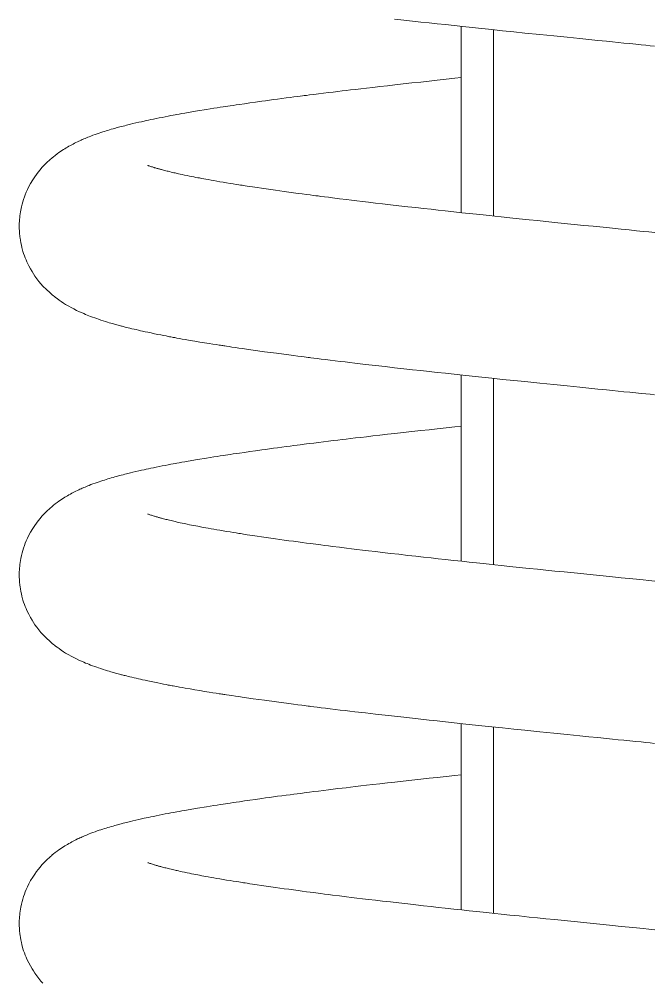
# Model space of a CAD drawing. Extents: x 104.2 to 172.2, y 134.1 to 160.6.
# Drawn here: x 161.479 to 162.698, y 139.187 to 141.038 of the extents above; entities that cross this region are included whole.
import ezdxf

# ---------------------------------------------------------------- set-up
doc = ezdxf.new("R2010")
doc.units = 0
doc.header["$LTSCALE"] = 0.5
doc.header["$MEASUREMENT"] = 0
doc.layers.add('AM_5', color=3, linetype='CONTINUOUS', lineweight=15)

msp = doc.modelspace()

# ---------------------------------------------------------------- linework, layer by layer
at = {"layer": 'AM_5', "color": 0, "ltscale": 0.75}
for p, q in [((162.39166, 140.65945), (162.39166, 141.01767)), ((162.39166, 139.98908), (162.39166, 140.34731)), ((162.39166, 139.31872), (162.39166, 139.67695))]:
    msp.add_line(p, q, dxfattribs=at)
at = {"layer": 'AM_5', "color": 0, "ltscale": 0.75, "flags": 128}
for points in [[(162.70091, 140.98628), (162.69249, 140.98713), (162.68451, 140.98794), (162.67523, 140.98887), (162.66507, 140.9899), (162.65377, 140.99104), (162.64241, 140.99218), (162.63116, 140.99332), (162.62002, 140.99444), (162.60899, 140.99555), (162.5919, 140.99727), (162.57502, 140.99897), (162.55759, 141.00073), (162.5331, 141.0032), (162.50733, 141.00579), (162.48024, 141.00853), (162.45184, 141.01144), (162.43038, 141.01365), (162.40881, 141.01588), (162.38821, 141.01804), (162.36861, 141.0201), (162.35002, 141.02206), (162.33242, 141.02394), (162.31582, 141.02571), (162.2987, 141.02756), (162.28276, 141.02929), (162.26741, 141.03096), (162.25177, 141.03267), (162.23583, 141.03443), (162.21862, 141.03634), (162.20112, 141.03829)], [(162.70091, 140.31592), (162.69249, 140.31677), (162.68451, 140.31757), (162.67523, 140.31851), (162.66507, 140.31953), (162.65377, 140.32067), (162.64241, 140.32182), (162.63116, 140.32295), (162.62002, 140.32408), (162.60899, 140.32519), (162.5919, 140.32691), (162.57502, 140.32861), (162.55759, 140.33037), (162.5331, 140.33283), (162.50733, 140.33543), (162.48024, 140.33817), (162.45184, 140.34107), (162.43038, 140.34328), (162.40881, 140.34552), (162.38821, 140.34767), (162.36861, 140.34973), (162.35002, 140.3517), (162.33242, 140.35357), (162.31582, 140.35535), (162.2987, 140.3572), (162.28276, 140.35892), (162.26741, 140.3606), (162.25177, 140.36231), (162.23583, 140.36407), (162.21862, 140.36598), (162.20112, 140.36793), (162.18323, 140.36994), (162.16449, 140.37206), (162.14489, 140.37431), (162.12442, 140.37669), (162.11516, 140.37778), (162.10574, 140.37889), (162.09617, 140.38004), (162.08646, 140.38121), (162.077, 140.38236), (162.06846, 140.3834), (162.05955, 140.3845), (162.05188, 140.38546), (162.04543, 140.38626), (162.04019, 140.38692), (162.03713, 140.38731), (162.0345, 140.38764), (162.03125, 140.38805), (162.02722, 140.38857), (162.02243, 140.38918), (162.01503, 140.39013), (162.00637, 140.39125), (161.99733, 140.39243), (161.97372, 140.39557), (161.95104, 140.39866), (161.92917, 140.4017), (161.90785, 140.40475), (161.90127, 140.40571), (161.89474, 140.40666), (161.88829, 140.40762), (161.88256, 140.40847), (161.87788, 140.40917), (161.87472, 140.40965), (161.87229, 140.41001), (161.87051, 140.41028), (161.86857, 140.41058), (161.86618, 140.41095), (161.86334, 140.41138), (161.85799, 140.41221), (161.85159, 140.41321), (161.84416, 140.41439), (161.83527, 140.41582), (161.82615, 140.41731), (161.81688, 140.41886), (161.8075, 140.42047), (161.798, 140.42212), (161.79265, 140.42307), (161.78727, 140.42404), (161.78231, 140.42494), (161.77833, 140.42567), (161.7753, 140.42623), (161.7731, 140.42664), (161.77082, 140.42707), (161.76833, 140.42754), (161.76563, 140.42806), (161.7614, 140.42887), (161.75675, 140.42978), (161.75146, 140.43082), (161.74552, 140.43201), (161.73895, 140.43335), (161.73257, 140.43468), (161.72662, 140.43594), (161.72122, 140.43711), (161.71642, 140.43817), (161.71223, 140.43911), (161.70815, 140.44003), (161.7037, 140.44106), (161.6999, 140.44195), (161.69581, 140.44292), (161.69188, 140.44387), (161.68846, 140.44471), (161.68551, 140.44545), (161.68295, 140.44609), (161.68059, 140.44669), (161.67888, 140.44713), (161.67729, 140.44754), (161.67578, 140.44793), (161.67392, 140.44842), (161.67156, 140.44905), (161.66936, 140.44964), (161.66689, 140.45031), (161.66449, 140.45097), (161.66238, 140.45155), (161.66055, 140.45207), (161.65783, 140.45284), (161.65512, 140.45362), (161.65229, 140.45446), (161.64904, 140.45543), (161.64525, 140.45659), (161.64017, 140.45819), (161.63574, 140.45963), (161.63176, 140.46097), (161.62807, 140.46224), (161.62418, 140.46362), (161.62016, 140.46508), (161.61621, 140.46657), (161.61282, 140.46789), (161.60965, 140.46916), (161.60665, 140.47038), (161.60305, 140.4719), (161.59876, 140.47378), (161.59496, 140.4755), (161.58938, 140.47814), (161.58384, 140.48092), (161.57869, 140.48364), (161.57413, 140.48618), (161.5716, 140.48765), (161.56826, 140.48964), (161.56418, 140.49218), (161.55968, 140.49513), (161.55548, 140.49802), (161.55164, 140.5008), (161.54891, 140.50286), (161.54657, 140.50468), (161.54458, 140.50627), (161.54252, 140.50797), (161.54018, 140.50996), (161.53759, 140.51223), (161.53118, 140.51821), (161.52465, 140.52494), (161.52079, 140.52926), (161.51687, 140.53395), (161.51291, 140.53905), (161.50928, 140.54408), (161.50623, 140.54862), (161.50362, 140.55277), (161.50048, 140.55813), (161.49728, 140.56411), (161.49384, 140.57126), (161.49219, 140.57502), (161.49056, 140.57901), (161.48897, 140.58323), (161.48745, 140.58759), (161.48622, 140.59146), (161.48543, 140.59412), (161.4848, 140.59639), (161.48405, 140.59926), (161.4831, 140.60322), (161.48206, 140.60818), (161.48119, 140.613), (161.48059, 140.617), (161.48022, 140.61986), (161.47996, 140.6222), (161.47973, 140.62459), (161.4795, 140.62721), (161.47924, 140.63106), (161.47906, 140.63528), (161.47899, 140.63983), (161.47903, 140.64309), (161.47914, 140.64616), (161.47929, 140.64903), (161.47942, 140.65105), (161.47958, 140.65329), (161.47984, 140.65619), (161.48025, 140.65999), (161.48073, 140.66364), (161.48133, 140.66747), (161.48199, 140.67112), (161.48326, 140.67713), (161.48456, 140.68237), (161.48576, 140.68666), (161.48728, 140.69153), (161.48887, 140.69617), (161.49055, 140.70062), (161.49246, 140.70526), (161.4948, 140.7105), (161.49768, 140.71634), (161.50089, 140.72227), (161.50505, 140.7292), (161.50887, 140.73499), (161.51215, 140.7396), (161.51547, 140.74395), (161.51909, 140.74841), (161.52273, 140.7526), (161.52508, 140.75518), (161.52749, 140.75773), (161.53022, 140.76049), (161.53329, 140.76348), (161.5364, 140.76636), (161.53893, 140.76862), (161.54081, 140.77024), (161.5425, 140.77167), (161.54493, 140.77366), (161.54814, 140.77621), (161.55187, 140.77903), (161.55525, 140.78148), (161.55822, 140.78354), (161.56122, 140.78556), (161.56401, 140.78737), (161.56664, 140.78902), (161.5692, 140.79059), (161.57158, 140.79201), (161.57434, 140.7936), (161.57736, 140.79529), (161.5801, 140.79678), (161.5825, 140.79805), (161.58526, 140.79947), (161.58815, 140.80091), (161.59123, 140.80241), (161.59334, 140.80341), (161.59558, 140.80445), (161.59797, 140.80553), (161.60014, 140.80649), (161.60184, 140.80724), (161.60337, 140.80789), (161.6056, 140.80884), (161.60829, 140.80995), (161.611, 140.81105), (161.61354, 140.81205), (161.61699, 140.81338), (161.62083, 140.81482), (161.62492, 140.81631), (161.62898, 140.81774), (161.63277, 140.81903), (161.63623, 140.82019), (161.63954, 140.82127), (161.64278, 140.8223), (161.64602, 140.82331), (161.64943, 140.82435), (161.65256, 140.82528), (161.6561, 140.82632), (161.65951, 140.8273), (161.66263, 140.82817), (161.66546, 140.82896), (161.66798, 140.82965), (161.67017, 140.83024), (161.67239, 140.83083), (161.67523, 140.83158), (161.67872, 140.83249), (161.68192, 140.83331), (161.68507, 140.8341), (161.68794, 140.83482), (161.69054, 140.83546), (161.69284, 140.83602), (161.69775, 140.8372), (161.70356, 140.83857), (161.70904, 140.83983), (161.71426, 140.84101), (161.71946, 140.84216), (161.72347, 140.84303), (161.72752, 140.84391), (161.73205, 140.84487), (161.73713, 140.84593), (161.74271, 140.84708), (161.74807, 140.84816), (161.7537, 140.84928), (161.75961, 140.85044), (161.7656, 140.85159), (161.77087, 140.85259), (161.77532, 140.85343), (161.77892, 140.8541), (161.78245, 140.85474), (161.78669, 140.85552), (161.7917, 140.85642), (161.7975, 140.85745), (161.80411, 140.85861), (161.82161, 140.86159), (161.8392, 140.86448), (161.84612, 140.86559), (161.85303, 140.86668), (161.85953, 140.86769), (161.86545, 140.8686), (161.87103, 140.86945), (161.87595, 140.8702), (161.88031, 140.87085), (161.88501, 140.87155), (161.89026, 140.87233), (161.89607, 140.87319), (161.90244, 140.87412), (161.91206, 140.87552), (161.92245, 140.877), (161.93362, 140.87858), (161.9456, 140.88025), (161.95281, 140.88125), (161.9603, 140.88227), (161.96807, 140.88333), (161.97613, 140.88441), (161.98447, 140.88553), (161.99263, 140.88661), (162.00006, 140.88758), (162.00736, 140.88854), (162.01373, 140.88936), (162.01916, 140.89006), (162.02362, 140.89063), (162.0271, 140.89108), (162.0313, 140.89161), (162.03721, 140.89236), (162.0454, 140.89339), (162.05497, 140.89459), (162.06445, 140.89576), (162.07381, 140.89691), (162.08305, 140.89804), (162.09217, 140.89914), (162.10024, 140.90011), (162.10819, 140.90106), (162.11646, 140.90203), (162.12574, 140.90313), (162.13607, 140.90433), (162.14725, 140.90562), (162.15947, 140.90702), (162.17275, 140.90853), (162.18712, 140.91016), (162.20182, 140.91181), (162.21754, 140.91356), (162.23431, 140.91542), (162.25127, 140.91729), (162.26755, 140.91907), (162.28313, 140.92077), (162.30056, 140.92265), (162.31697, 140.92442), (162.32916, 140.92573)], [(161.7262, 140.75711), (161.72628, 140.75707), (161.7266, 140.75694), (161.72718, 140.7567), (161.72794, 140.7564), (161.72904, 140.75599), (161.73047, 140.75547), (161.73207, 140.75492), (161.73364, 140.75439), (161.73507, 140.75392), (161.73659, 140.75344), (161.73825, 140.75292), (161.73943, 140.75256), (161.74086, 140.75213), (161.74252, 140.75165), (161.74411, 140.75118), (161.7456, 140.75076), (161.7469, 140.75039), (161.74809, 140.75006), (161.74922, 140.74975), (161.75031, 140.74945), (161.7514, 140.74915), (161.75283, 140.74877), (161.7545, 140.74833), (161.75651, 140.7478), (161.75887, 140.74719), (161.76119, 140.7466), (161.76335, 140.74606), (161.76533, 140.74557), (161.76813, 140.74489), (161.77098, 140.74421), (161.77388, 140.74352), (161.77669, 140.74287), (161.7791, 140.74232), (161.78109, 140.74186), (161.78289, 140.74146), (161.78552, 140.74088), (161.78876, 140.74016), (161.79265, 140.73932), (161.79709, 140.73838), (161.80175, 140.73741), (161.80662, 140.73641), (161.8106, 140.73561), (161.81473, 140.73479), (161.81891, 140.73397), (161.82254, 140.73327), (161.82547, 140.73271), (161.82769, 140.73228), (161.83042, 140.73177), (161.83382, 140.73114), (161.83792, 140.73038), (161.84274, 140.72951), (161.84801, 140.72856), (161.85346, 140.7276), (161.85909, 140.72662), (161.86492, 140.72562), (161.87122, 140.72456), (161.87774, 140.72347), (161.88447, 140.72237), (161.89083, 140.72135), (161.89642, 140.72046), (161.90123, 140.7197), (161.90471, 140.71916), (161.90758, 140.71872), (161.91032, 140.71829), (161.9137, 140.71777), (161.91775, 140.71715), (161.92249, 140.71643), (161.92793, 140.71561), (161.93643, 140.71434), (161.94522, 140.71304), (161.95414, 140.71174), (161.96318, 140.71044), (161.97166, 140.70923), (161.98024, 140.70802), (161.98892, 140.70681), (161.99769, 140.7056), (162.00657, 140.70439), (162.01536, 140.7032), (162.02347, 140.70212), (162.03151, 140.70105), (162.03861, 140.70011), (162.04473, 140.69931), (162.04987, 140.69864), (162.05401, 140.69811), (162.05942, 140.69741), (162.06608, 140.69656), (162.07373, 140.69559), (162.08172, 140.69458), (162.0949, 140.69294), (162.10885, 140.69122), (162.1183, 140.69007), (162.12821, 140.68887), (162.13912, 140.68757), (162.15111, 140.68615), (162.16418, 140.68462), (162.17811, 140.68301), (162.19317, 140.68127), (162.20939, 140.67942), (162.22682, 140.67745), (162.24164, 140.67578), (162.25672, 140.67409), (162.27125, 140.67247), (162.28519, 140.67093), (162.29852, 140.66947), (162.31503, 140.66766), (162.33042, 140.66599), (162.34466, 140.66445), (162.35883, 140.66293), (162.37157, 140.66158), (162.38287, 140.66038), (162.394, 140.6592), (162.40588, 140.65795), (162.42259, 140.6562), (162.44063, 140.65432), (162.45998, 140.65232), (162.47569, 140.6507), (162.49219, 140.64902), (162.50946, 140.64726), (162.52754, 140.64543), (162.54644, 140.64352), (162.56511, 140.64163), (162.58283, 140.63984), (162.60228, 140.63788), (162.6204, 140.63605), (162.63717, 140.63435), (162.65256, 140.6328), (162.66657, 140.63138), (162.67937, 140.63009), (162.69041, 140.62898), (162.70197, 140.62781)], [(162.70091, 139.64555), (162.69249, 139.6464), (162.68451, 139.64721), (162.67523, 139.64815), (162.66507, 139.64917), (162.65377, 139.65031), (162.64241, 139.65146), (162.63116, 139.65259), (162.62002, 139.65371), (162.60899, 139.65482), (162.5919, 139.65655), (162.57502, 139.65825), (162.55759, 139.66), (162.5331, 139.66247), (162.50733, 139.66506), (162.48024, 139.66781), (162.45184, 139.67071), (162.43038, 139.67292), (162.40881, 139.67516), (162.38821, 139.67731), (162.36861, 139.67937), (162.35002, 139.68134), (162.33242, 139.68321), (162.31582, 139.68499), (162.2987, 139.68683), (162.28276, 139.68856), (162.26741, 139.69023), (162.25177, 139.69195), (162.23583, 139.6937), (162.21862, 139.69561), (162.20112, 139.69757), (162.18323, 139.69958), (162.16449, 139.7017), (162.14489, 139.70394), (162.12442, 139.70632), (162.11516, 139.70741), (162.10574, 139.70853), (162.09617, 139.70967), (162.08646, 139.71084), (162.077, 139.71199), (162.06846, 139.71304), (162.05955, 139.71414), (162.05188, 139.71509), (162.04543, 139.7159), (162.04019, 139.71656), (162.03713, 139.71694), (162.0345, 139.71728), (162.03125, 139.71769), (162.02722, 139.7182), (162.02243, 139.71881), (162.01503, 139.71977), (162.00637, 139.72089), (161.99733, 139.72207), (161.97372, 139.72521), (161.95104, 139.72829), (161.92917, 139.73134), (161.90785, 139.73439), (161.90127, 139.73534), (161.89474, 139.7363), (161.88829, 139.73725), (161.88256, 139.73811), (161.87788, 139.73881), (161.87472, 139.73928), (161.87229, 139.73965), (161.87051, 139.73992), (161.86857, 139.74022), (161.86618, 139.74058), (161.86334, 139.74102), (161.85799, 139.74184), (161.85159, 139.74284), (161.84416, 139.74402), (161.83527, 139.74545), (161.82615, 139.74695), (161.81688, 139.7485), (161.8075, 139.7501), (161.798, 139.75176), (161.79265, 139.75271), (161.78727, 139.75367), (161.78231, 139.75458), (161.77833, 139.75531), (161.7753, 139.75587), (161.7731, 139.75628), (161.77082, 139.75671), (161.76833, 139.75718), (161.76563, 139.75769), (161.7614, 139.75851), (161.75675, 139.75941), (161.75146, 139.76046), (161.74552, 139.76165), (161.73895, 139.76299), (161.73257, 139.76432), (161.72662, 139.76558), (161.72122, 139.76675), (161.71642, 139.76781), (161.71223, 139.76874), (161.70815, 139.76967), (161.7037, 139.7707), (161.6999, 139.77159), (161.69581, 139.77256), (161.69188, 139.77351), (161.68846, 139.77435), (161.68551, 139.77508), (161.68295, 139.77573), (161.68059, 139.77633), (161.67888, 139.77677), (161.67729, 139.77718), (161.67578, 139.77757), (161.67392, 139.77806), (161.67156, 139.77869), (161.66936, 139.77927), (161.66689, 139.77995), (161.66449, 139.7806), (161.66238, 139.78119), (161.66055, 139.78171), (161.65783, 139.78248), (161.65512, 139.78326), (161.65229, 139.78409), (161.64904, 139.78507), (161.64525, 139.78623), (161.64017, 139.78783), (161.63574, 139.78927), (161.63176, 139.7906), (161.62807, 139.79187), (161.62418, 139.79325), (161.62016, 139.79472), (161.61621, 139.79621), (161.61282, 139.79753), (161.60965, 139.79879), (161.60665, 139.80002), (161.60305, 139.80154), (161.59876, 139.80341), (161.59496, 139.80513), (161.58938, 139.80778), (161.58384, 139.81056), (161.57869, 139.81328), (161.57413, 139.81582), (161.5716, 139.81728), (161.56826, 139.81927), (161.56418, 139.82181), (161.55968, 139.82476), (161.55548, 139.82765), (161.55164, 139.83044), (161.54891, 139.8325), (161.54657, 139.83432), (161.54458, 139.83591), (161.54252, 139.83761), (161.54018, 139.83959), (161.53759, 139.84186), (161.53118, 139.84785), (161.52465, 139.85458), (161.52079, 139.8589), (161.51687, 139.86358), (161.51291, 139.86869), (161.50928, 139.87372), (161.50623, 139.87825), (161.50362, 139.8824), (161.50048, 139.88777), (161.49728, 139.89374), (161.49384, 139.90089), (161.49219, 139.90465), (161.49056, 139.90865), (161.48897, 139.91286), (161.48745, 139.91723), (161.48622, 139.9211), (161.48543, 139.92376), (161.4848, 139.92602), (161.48405, 139.92889), (161.4831, 139.93285), (161.48206, 139.93782), (161.48119, 139.94264), (161.48059, 139.94664), (161.48022, 139.9495), (161.47996, 139.95184), (161.47973, 139.95423), (161.4795, 139.95685), (161.47924, 139.9607), (161.47906, 139.96491), (161.47899, 139.96947), (161.47903, 139.97273), (161.47914, 139.9758), (161.47929, 139.97867), (161.47942, 139.98068), (161.47958, 139.98293), (161.47984, 139.98583), (161.48025, 139.98962), (161.48073, 139.99328), (161.48133, 139.99711), (161.48199, 140.00076), (161.48326, 140.00677), (161.48456, 140.01201), (161.48576, 140.0163), (161.48728, 140.02117), (161.48887, 140.02581), (161.49055, 140.03025), (161.49246, 140.0349), (161.4948, 140.04013), (161.49768, 140.04598), (161.50089, 140.0519), (161.50505, 140.05883), (161.50887, 140.06462), (161.51215, 140.06923), (161.51547, 140.07358), (161.51909, 140.07804), (161.52273, 140.08224), (161.52508, 140.08482), (161.52749, 140.08736), (161.53022, 140.09013), (161.53329, 140.09311), (161.5364, 140.096), (161.53893, 140.09826), (161.54081, 140.09988), (161.5425, 140.10131), (161.54493, 140.1033), (161.54814, 140.10584), (161.55187, 140.10866), (161.55525, 140.11111), (161.55822, 140.11318), (161.56122, 140.11519), (161.56401, 140.11701), (161.56664, 140.11866), (161.5692, 140.12022), (161.57158, 140.12164), (161.57434, 140.12323), (161.57736, 140.12492), (161.5801, 140.12642), (161.5825, 140.12768), (161.58526, 140.1291), (161.58815, 140.13055), (161.59123, 140.13204), (161.59334, 140.13304), (161.59558, 140.13408), (161.59797, 140.13516), (161.60014, 140.13613), (161.60184, 140.13687), (161.60337, 140.13753), (161.6056, 140.13847), (161.60829, 140.13959), (161.611, 140.14068), (161.61354, 140.14169), (161.61699, 140.14302), (161.62083, 140.14446), (161.62492, 140.14595), (161.62898, 140.14738), (161.63277, 140.14867), (161.63623, 140.14982), (161.63954, 140.1509), (161.64278, 140.15193), (161.64602, 140.15294), (161.64943, 140.15398), (161.65256, 140.15492), (161.6561, 140.15595), (161.65951, 140.15693), (161.66263, 140.15781), (161.66546, 140.15859), (161.66798, 140.15928), (161.67017, 140.15987), (161.67239, 140.16047), (161.67523, 140.16122), (161.67872, 140.16212), (161.68192, 140.16294), (161.68507, 140.16374), (161.68794, 140.16445), (161.69054, 140.16509), (161.69284, 140.16565), (161.69775, 140.16683), (161.70356, 140.1682), (161.70904, 140.16946), (161.71426, 140.17064), (161.71946, 140.1718), (161.72347, 140.17267), (161.72752, 140.17354), (161.73205, 140.17451), (161.73713, 140.17557), (161.74271, 140.17671), (161.74807, 140.1778), (161.7537, 140.17892), (161.75961, 140.18008), (161.7656, 140.18123), (161.77087, 140.18223), (161.77532, 140.18306), (161.77892, 140.18373), (161.78245, 140.18438), (161.78669, 140.18515), (161.7917, 140.18605), (161.7975, 140.18708), (161.80411, 140.18824), (161.82161, 140.19123), (161.8392, 140.19411), (161.84612, 140.19522), (161.85303, 140.19631), (161.85953, 140.19733), (161.86545, 140.19824), (161.87103, 140.19909), (161.87595, 140.19983), (161.88031, 140.20049), (161.88501, 140.20119), (161.89026, 140.20197), (161.89607, 140.20283), (161.90244, 140.20376), (161.91206, 140.20515), (161.92245, 140.20664), (161.93362, 140.20822), (161.9456, 140.20989), (161.95281, 140.21088), (161.9603, 140.21191), (161.96807, 140.21296), (161.97613, 140.21405), (161.98447, 140.21516), (161.99263, 140.21624), (162.00006, 140.21722), (162.00736, 140.21817), (162.01373, 140.219), (162.01916, 140.2197), (162.02362, 140.22027), (162.0271, 140.22071), (162.0313, 140.22125), (162.03721, 140.222), (162.0454, 140.22303), (162.05497, 140.22422), (162.06445, 140.2254), (162.07381, 140.22655), (162.08305, 140.22767), (162.09217, 140.22878), (162.10024, 140.22974), (162.10819, 140.23069), (162.11646, 140.23167), (162.12574, 140.23276), (162.13607, 140.23397), (162.14725, 140.23526), (162.15947, 140.23666), (162.17275, 140.23817), (162.18712, 140.23979), (162.20182, 140.24144), (162.21754, 140.2432), (162.23431, 140.24506), (162.25127, 140.24692), (162.26755, 140.24871), (162.28313, 140.2504), (162.30056, 140.25229), (162.31697, 140.25406), (162.32916, 140.25536)], [(161.7262, 140.08674), (161.72628, 140.08671), (161.7266, 140.08657), (161.72718, 140.08634), (161.72794, 140.08604), (161.72904, 140.08563), (161.73047, 140.08511), (161.73207, 140.08455), (161.73364, 140.08402), (161.73507, 140.08356), (161.73659, 140.08307), (161.73825, 140.08256), (161.73943, 140.0822), (161.74086, 140.08177), (161.74252, 140.08128), (161.74411, 140.08082), (161.7456, 140.0804), (161.7469, 140.08003), (161.74809, 140.0797), (161.74922, 140.07938), (161.75031, 140.07909), (161.7514, 140.07879), (161.75283, 140.07841), (161.7545, 140.07796), (161.75651, 140.07744), (161.75887, 140.07683), (161.76119, 140.07624), (161.76335, 140.0757), (161.76533, 140.07521), (161.76813, 140.07452), (161.77098, 140.07384), (161.77388, 140.07316), (161.77669, 140.07251), (161.7791, 140.07195), (161.78109, 140.0715), (161.78289, 140.0711), (161.78552, 140.07051), (161.78876, 140.0698), (161.79265, 140.06896), (161.79709, 140.06802), (161.80175, 140.06704), (161.80662, 140.06605), (161.8106, 140.06524), (161.81473, 140.06442), (161.81891, 140.0636), (161.82254, 140.0629), (161.82547, 140.06234), (161.82769, 140.06192), (161.83042, 140.06141), (161.83382, 140.06077), (161.83792, 140.06002), (161.84274, 140.05914), (161.84801, 140.0582), (161.85346, 140.05724), (161.85909, 140.05625), (161.86492, 140.05526), (161.87122, 140.05419), (161.87774, 140.05311), (161.88447, 140.05201), (161.89083, 140.05099), (161.89642, 140.0501), (161.90123, 140.04934), (161.90471, 140.0488), (161.90758, 140.04835), (161.91032, 140.04793), (161.9137, 140.04741), (161.91775, 140.04679), (161.92249, 140.04607), (161.92793, 140.04525), (161.93643, 140.04398), (161.94522, 140.04268), (161.95414, 140.04138), (161.96318, 140.04008), (161.97166, 140.03887), (161.98024, 140.03766), (161.98892, 140.03645), (161.99769, 140.03524), (162.00657, 140.03403), (162.01536, 140.03284), (162.02347, 140.03175), (162.03151, 140.03068), (162.03861, 140.02975), (162.04473, 140.02895), (162.04987, 140.02828), (162.05401, 140.02774), (162.05942, 140.02705), (162.06608, 140.0262), (162.07373, 140.02522), (162.08172, 140.02422), (162.0949, 140.02257), (162.10885, 140.02086), (162.1183, 140.0197), (162.12821, 140.01851), (162.13912, 140.0172), (162.15111, 140.01578), (162.16418, 140.01425), (162.17811, 140.01264), (162.19317, 140.01091), (162.20939, 140.00906), (162.22682, 140.00708), (162.24164, 140.00541), (162.25672, 140.00373), (162.27125, 140.00211), (162.28519, 140.00057), (162.29852, 139.9991), (162.31503, 139.9973), (162.33042, 139.99563), (162.34466, 139.99409), (162.35883, 139.99257), (162.37157, 139.99121), (162.38287, 139.99001), (162.394, 139.98884), (162.40588, 139.98759), (162.42259, 139.98584), (162.44063, 139.98396), (162.45998, 139.98196), (162.47569, 139.98034), (162.49219, 139.97865), (162.50946, 139.9769), (162.52754, 139.97507), (162.54644, 139.97316), (162.56511, 139.97127), (162.58283, 139.96948), (162.60228, 139.96751), (162.6204, 139.96568), (162.63717, 139.96399), (162.65256, 139.96244), (162.66657, 139.96102), (162.67937, 139.95973), (162.69041, 139.95861), (162.70197, 139.95745)], [(161.52465, 139.18421), (161.52079, 139.18854), (161.51687, 139.19322), (161.51291, 139.19832), (161.50928, 139.20335), (161.50623, 139.20789), (161.50362, 139.21204), (161.50048, 139.21741), (161.49728, 139.22338), (161.49384, 139.23053), (161.49219, 139.23429), (161.49056, 139.23829), (161.48897, 139.2425), (161.48745, 139.24686), (161.48622, 139.25073), (161.48543, 139.25339), (161.4848, 139.25566), (161.48405, 139.25853), (161.4831, 139.26249), (161.48206, 139.26745), (161.48119, 139.27228), (161.48059, 139.27627), (161.48022, 139.27914), (161.47996, 139.28148), (161.47973, 139.28386), (161.4795, 139.28649), (161.47924, 139.29033), (161.47906, 139.29455), (161.47899, 139.2991), (161.47903, 139.30237), (161.47914, 139.30544), (161.47929, 139.30831), (161.47942, 139.31032), (161.47958, 139.31256), (161.47984, 139.31547), (161.48025, 139.31926), (161.48073, 139.32291), (161.48133, 139.32675), (161.48199, 139.3304), (161.48326, 139.3364), (161.48456, 139.34164), (161.48576, 139.34593), (161.48728, 139.35081), (161.48887, 139.35545), (161.49055, 139.35989), (161.49246, 139.36453), (161.4948, 139.36977), (161.49768, 139.37562), (161.50089, 139.38154), (161.50505, 139.38847), (161.50887, 139.39426), (161.51215, 139.39887), (161.51547, 139.40322), (161.51909, 139.40768), (161.52273, 139.41188), (161.52508, 139.41446), (161.52749, 139.417), (161.53022, 139.41976), (161.53329, 139.42275), (161.5364, 139.42564), (161.53893, 139.42789), (161.54081, 139.42951), (161.5425, 139.43094), (161.54493, 139.43294), (161.54814, 139.43548), (161.55187, 139.4383), (161.55525, 139.44075), (161.55822, 139.44282), (161.56122, 139.44483), (161.56401, 139.44664), (161.56664, 139.4483), (161.5692, 139.44986), (161.57158, 139.45128), (161.57434, 139.45287), (161.57736, 139.45456), (161.5801, 139.45605), (161.5825, 139.45732), (161.58526, 139.45874), (161.58815, 139.46018), (161.59123, 139.46168), (161.59334, 139.46268), (161.59558, 139.46372), (161.59797, 139.4648), (161.60014, 139.46577), (161.60184, 139.46651), (161.60337, 139.46716), (161.6056, 139.46811), (161.60829, 139.46923), (161.611, 139.47032), (161.61354, 139.47132), (161.61699, 139.47266), (161.62083, 139.47409), (161.62492, 139.47558), (161.62898, 139.47701), (161.63277, 139.47831), (161.63623, 139.47946), (161.63954, 139.48054), (161.64278, 139.48157), (161.64602, 139.48258), (161.64943, 139.48362), (161.65256, 139.48456), (161.6561, 139.48559), (161.65951, 139.48657), (161.66263, 139.48745), (161.66546, 139.48823), (161.66798, 139.48892), (161.67017, 139.48951), (161.67239, 139.4901), (161.67523, 139.49085), (161.67872, 139.49176), (161.68192, 139.49258), (161.68507, 139.49337), (161.68794, 139.49409), (161.69054, 139.49473), (161.69284, 139.49529), (161.69775, 139.49647), (161.70356, 139.49784), (161.70904, 139.4991), (161.71426, 139.50028), (161.71946, 139.50143), (161.72347, 139.50231), (161.72752, 139.50318), (161.73205, 139.50414), (161.73713, 139.5052), (161.74271, 139.50635), (161.74807, 139.50744), (161.7537, 139.50856), (161.75961, 139.50971), (161.7656, 139.51087), (161.77087, 139.51187), (161.77532, 139.5127), (161.77892, 139.51337), (161.78245, 139.51402), (161.78669, 139.51479), (161.7917, 139.51569), (161.7975, 139.51672), (161.80411, 139.51788), (161.82161, 139.52086), (161.8392, 139.52375), (161.84612, 139.52486), (161.85303, 139.52595), (161.85953, 139.52696), (161.86545, 139.52787), (161.87103, 139.52873), (161.87595, 139.52947), (161.88031, 139.53012), (161.88501, 139.53083), (161.89026, 139.53161), (161.89607, 139.53246), (161.90244, 139.53339), (161.91206, 139.53479), (161.92245, 139.53628), (161.93362, 139.53785), (161.9456, 139.53952), (161.95281, 139.54052), (161.9603, 139.54155), (161.96807, 139.5426), (161.97613, 139.54369), (161.98447, 139.5448), (161.99263, 139.54588), (162.00006, 139.54686), (162.00736, 139.54781), (162.01373, 139.54863), (162.01916, 139.54933), (162.02362, 139.5499), (162.0271, 139.55035), (162.0313, 139.55089), (162.03721, 139.55163), (162.0454, 139.55267), (162.05497, 139.55386), (162.06445, 139.55503), (162.07381, 139.55618), (162.08305, 139.55731), (162.09217, 139.55841), (162.10024, 139.55938), (162.10819, 139.56033), (162.11646, 139.56131), (162.12574, 139.5624), (162.13607, 139.5636), (162.14725, 139.5649), (162.15947, 139.5663), (162.17275, 139.5678), (162.18712, 139.56943), (162.20182, 139.57108), (162.21754, 139.57283), (162.23431, 139.57469), (162.25127, 139.57656), (162.26755, 139.57834), (162.28313, 139.58004), (162.30056, 139.58193), (162.31697, 139.58369), (162.32916, 139.585)], [(161.7262, 139.41638), (161.72628, 139.41634), (161.7266, 139.41621), (161.72718, 139.41597), (161.72794, 139.41568), (161.72904, 139.41526), (161.73047, 139.41474), (161.73207, 139.41419), (161.73364, 139.41366), (161.73507, 139.41319), (161.73659, 139.41271), (161.73825, 139.41219), (161.73943, 139.41183), (161.74086, 139.41141), (161.74252, 139.41092), (161.74411, 139.41046), (161.7456, 139.41003), (161.7469, 139.40966), (161.74809, 139.40933), (161.74922, 139.40902), (161.75031, 139.40872), (161.7514, 139.40843), (161.75283, 139.40804), (161.7545, 139.4076), (161.75651, 139.40707), (161.75887, 139.40646), (161.76119, 139.40587), (161.76335, 139.40533), (161.76533, 139.40485), (161.76813, 139.40416), (161.77098, 139.40348), (161.77388, 139.40279), (161.77669, 139.40214), (161.7791, 139.40159), (161.78109, 139.40114), (161.78289, 139.40073), (161.78552, 139.40015), (161.78876, 139.39944), (161.79265, 139.39859), (161.79709, 139.39765), (161.80175, 139.39668), (161.80662, 139.39568), (161.8106, 139.39488), (161.81473, 139.39406), (161.81891, 139.39324), (161.82254, 139.39254), (161.82547, 139.39198), (161.82769, 139.39156), (161.83042, 139.39104), (161.83382, 139.39041), (161.83792, 139.38966), (161.84274, 139.38878), (161.84801, 139.38783), (161.85346, 139.38687), (161.85909, 139.38589), (161.86492, 139.38489), (161.87122, 139.38383), (161.87774, 139.38275), (161.88447, 139.38165), (161.89083, 139.38062), (161.89642, 139.37973), (161.90123, 139.37898), (161.90471, 139.37843), (161.90758, 139.37799), (161.91032, 139.37757), (161.9137, 139.37704), (161.91775, 139.37642), (161.92249, 139.3757), (161.92793, 139.37488), (161.93643, 139.37361), (161.94522, 139.37232), (161.95414, 139.37102), (161.96318, 139.36971), (161.97166, 139.36851), (161.98024, 139.3673), (161.98892, 139.36609), (161.99769, 139.36487), (162.00657, 139.36366), (162.01536, 139.36247), (162.02347, 139.36139), (162.03151, 139.36032), (162.03861, 139.35939), (162.04473, 139.35858), (162.04987, 139.35792), (162.05401, 139.35738), (162.05942, 139.35668), (162.06608, 139.35583), (162.07373, 139.35486), (162.08172, 139.35385), (162.0949, 139.35221), (162.10885, 139.35049), (162.1183, 139.34934), (162.12821, 139.34814), (162.13912, 139.34684), (162.15111, 139.34542), (162.16418, 139.34389), (162.17811, 139.34228), (162.19317, 139.34055), (162.20939, 139.33869), (162.22682, 139.33672), (162.24164, 139.33505), (162.25672, 139.33336), (162.27125, 139.33175), (162.28519, 139.3302), (162.29852, 139.32874), (162.31503, 139.32693), (162.33042, 139.32526), (162.34466, 139.32373), (162.35883, 139.32221), (162.37157, 139.32085), (162.38287, 139.31965), (162.394, 139.31847), (162.40588, 139.31722), (162.42259, 139.31547), (162.44063, 139.31359), (162.45998, 139.31159), (162.47569, 139.30998), (162.49219, 139.30829), (162.50946, 139.30653), (162.52754, 139.30471), (162.54644, 139.30279), (162.56511, 139.30091), (162.58283, 139.29912), (162.60228, 139.29715), (162.6204, 139.29532), (162.63717, 139.29363), (162.65256, 139.29207), (162.66657, 139.29066), (162.67937, 139.28936), (162.69041, 139.28825), (162.70197, 139.28708)]]:
    msp.add_lwpolyline(points, dxfattribs=at)
at = {"layer": 'AM_5', "color": 0, "ltscale": 0.75}
for points in [[(162.32916, 140.66613), (162.32916, 141.02429)], [(162.32916, 139.99576), (162.32916, 140.35392)], [(162.32916, 139.3254), (162.32916, 139.68356)]]:
    msp.add_lwpolyline(points, dxfattribs=at)

doc.saveas('drawing.dxf')
